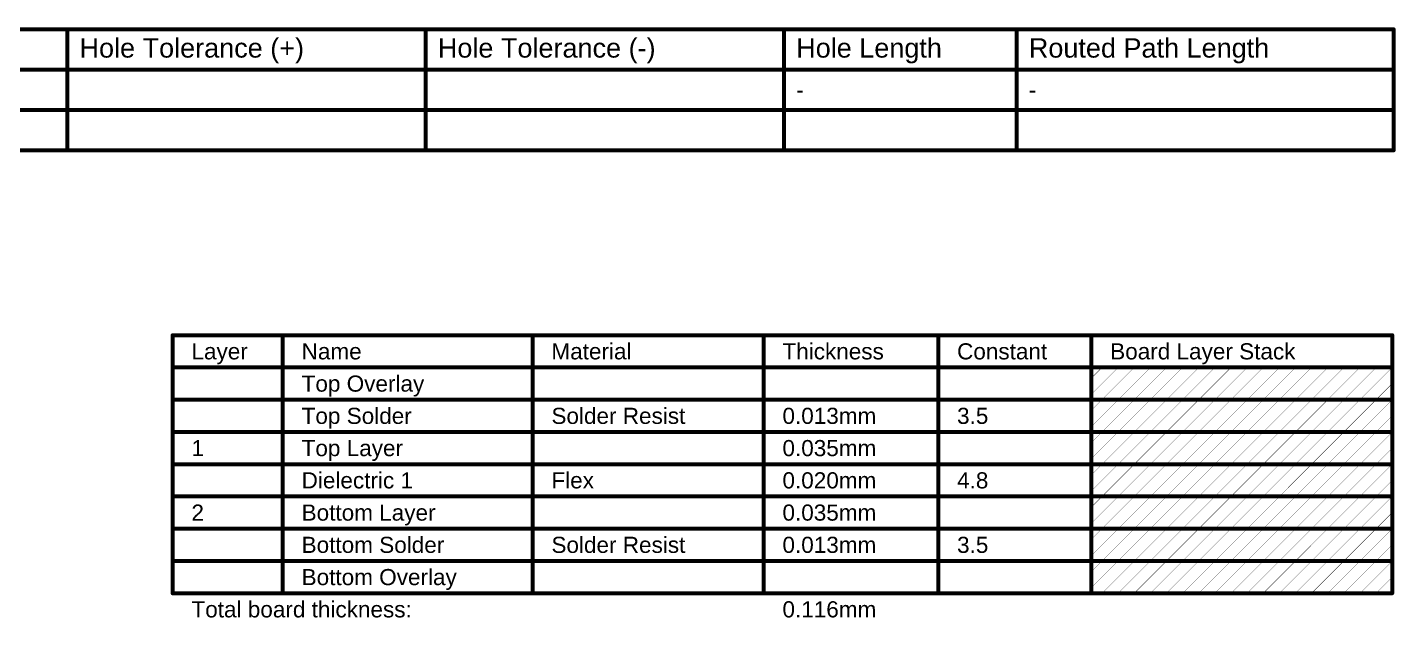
# Model space of a CAD drawing. Header units: millimetres. Extents: x 0 to 13.2, y -0.1 to 6.1.
# Drawn here: x 8.07 to 13.16, y 3.95 to 6.15 of the extents above; entities that cross this region are included whole.
import ezdxf

# ---------------------------------------------------------------- set-up
doc = ezdxf.new("R2010")
doc.units = ezdxf.units.MM
doc.header["$MEASUREMENT"] = 0
doc.layers.add('DrillDrawing', color=1, linetype='Continuous')
doc.layers.add('Mechanical3', color=76, linetype='Continuous')
doc.styles.add('Arial', font='', dxfattribs={"height": 0.2})
doc.styles.get('Arial').set_extended_font_data('Arial')

msp = doc.modelspace()

# ---------------------------------------------------------------- linework, layer by layer
at = {"layer": 'DrillDrawing', "const_width": 0.015}
for points in [[(0.5125, 6.141), (13.157, 6.141)], [(8.2214, 5.691), (8.2214, 6.141)], [(9.555, 5.691), (9.555, 6.141)], [(10.8886, 5.691), (10.8886, 6.141)], [(11.7544, 5.691), (11.7544, 6.141)], [(13.157, 5.691), (13.157, 6.141)], [(0.5125, 5.991), (13.157, 5.991)], [(0.5125, 5.841), (13.157, 5.841)], [(0.5125, 5.691), (13.157, 5.691)]]:
    msp.add_lwpolyline(points, dxfattribs=at)
at = {"layer": 'DrillDrawing', "const_width": 0.0075}
for points in [[(8.2177, 6.141, 1), (8.2252, 6.141, 1)], [(9.5513, 6.141, 1), (9.5588, 6.141, 1)], [(10.8849, 6.141, 1), (10.8924, 6.141, 1)], [(11.7506, 6.141, 1), (11.7581, 6.141, 1)], [(13.1532, 6.141, 1), (13.1608, 6.141, 1)], [(13.1532, 6.141, 1), (13.1608, 6.141, 1)], [(13.1532, 5.991, 1), (13.1608, 5.991, 1)], [(13.1532, 5.841, 1), (13.1608, 5.841, 1)], [(8.2177, 5.691, 1), (8.2252, 5.691, 1)], [(9.5513, 5.691, 1), (9.5588, 5.691, 1)], [(10.8849, 5.691, 1), (10.8924, 5.691, 1)], [(11.7506, 5.691, 1), (11.7581, 5.691, 1)], [(13.1532, 5.691, 1), (13.1608, 5.691, 1)], [(13.1532, 5.691, 1), (13.1608, 5.691, 1)]]:
    msp.add_lwpolyline(points, format="xyb", close=True, dxfattribs=at)
at = {"layer": 'Mechanical3'}
for points, const_width in [([(8.6131, 5.003), (13.1519, 5.003)], 0.015), ([(8.6131, 4.043), (8.6131, 5.003)], 0.015), ([(9.023, 4.043), (9.023, 5.003)], 0.015), ([(9.9527, 4.043), (9.9527, 5.003)], 0.015), ([(10.8125, 4.043), (10.8125, 5.003)], 0.015), ([(11.4623, 4.043), (11.4623, 5.003)], 0.015), ([(12.0322, 4.043), (12.0322, 5.003)], 0.015), ([(13.1519, 4.043), (13.1519, 5.003)], 0.015), ([(8.6131, 4.883), (13.1519, 4.883)], 0.015), ([(12.0322, 4.7833), (12.1319, 4.883)], 0.001), ([(12.0322, 4.8433), (12.0719, 4.883)], 0.001), ([(12.0719, 4.763), (12.1919, 4.883)], 0.001), ([(12.1319, 4.763), (12.2519, 4.883)], 0.001), ([(12.1919, 4.763), (12.3119, 4.883)], 0.001), ([(12.2519, 4.763), (12.3719, 4.883)], 0.001), ([(12.3119, 4.763), (12.4319, 4.883)], 0.001), ([(12.3719, 4.763), (12.4919, 4.883)], 0.001), ([(12.4319, 4.763), (12.5519, 4.883)], 0.001), ([(12.4919, 4.763), (12.6119, 4.883)], 0.001), ([(12.5519, 4.763), (12.6719, 4.883)], 0.001), ([(12.6119, 4.763), (12.7319, 4.883)], 0.001), ([(12.6719, 4.763), (12.7919, 4.883)], 0.001), ([(12.7319, 4.763), (12.8519, 4.883)], 0.001), ([(12.7919, 4.763), (12.9119, 4.883)], 0.001), ([(12.8519, 4.763), (12.9719, 4.883)], 0.001), ([(12.9119, 4.763), (13.0319, 4.883)], 0.001), ([(12.9719, 4.763), (13.0919, 4.883)], 0.001), ([(13.0319, 4.763), (13.1519, 4.883)], 0.001), ([(13.0919, 4.763), (13.1519, 4.823)], 0.001), ([(8.6131, 4.763), (9.023, 4.763)], 0.015), ([(9.023, 4.763), (9.9527, 4.763)], 0.015), ([(9.9527, 4.763), (10.8125, 4.763)], 0.015), ([(10.8125, 4.763), (11.4623, 4.763)], 0.015), ([(11.4623, 4.763), (12.0322, 4.763)], 0.015), ([(12.0322, 4.763), (13.1519, 4.763)], 0.015), ([(12.0322, 4.6633), (12.1319, 4.763)], 0.001), ([(12.0322, 4.7233), (12.0719, 4.763)], 0.001), ([(12.0719, 4.643), (12.1919, 4.763)], 0.001), ([(12.1319, 4.643), (12.2519, 4.763)], 0.001), ([(12.1919, 4.643), (12.3119, 4.763)], 0.001), ([(12.2519, 4.643), (12.3719, 4.763)], 0.001), ([(12.3119, 4.643), (12.4319, 4.763)], 0.001), ([(12.3719, 4.643), (12.4919, 4.763)], 0.001), ([(12.4319, 4.643), (12.5519, 4.763)], 0.001), ([(12.4919, 4.643), (12.6119, 4.763)], 0.001), ([(12.5519, 4.643), (12.6719, 4.763)], 0.001), ([(12.6119, 4.643), (12.7319, 4.763)], 0.001), ([(12.6719, 4.643), (12.7919, 4.763)], 0.001), ([(12.7319, 4.643), (12.8519, 4.763)], 0.001), ([(12.7919, 4.643), (12.9119, 4.763)], 0.001), ([(12.8519, 4.643), (12.9719, 4.763)], 0.001), ([(12.9119, 4.643), (13.0319, 4.763)], 0.001), ([(12.9719, 4.643), (13.0919, 4.763)], 0.001), ([(13.0319, 4.643), (13.1519, 4.763)], 0.001), ([(13.0919, 4.643), (13.1519, 4.703)], 0.001), ([(8.6131, 4.643), (9.023, 4.643)], 0.015), ([(9.023, 4.643), (9.9527, 4.643)], 0.015), ([(9.9527, 4.643), (10.8125, 4.643)], 0.015), ([(10.8125, 4.643), (11.4623, 4.643)], 0.015), ([(11.4623, 4.643), (12.0322, 4.643)], 0.015), ([(12.0322, 4.643), (13.1519, 4.643)], 0.015), ([(12.0322, 4.5433), (12.1319, 4.643)], 0.001), ([(12.0322, 4.6033), (12.0719, 4.643)], 0.001), ([(12.0719, 4.523), (12.1919, 4.643)], 0.001), ([(12.1319, 4.523), (12.2519, 4.643)], 0.001), ([(12.1919, 4.523), (12.3119, 4.643)], 0.001), ([(12.2519, 4.523), (12.3719, 4.643)], 0.001), ([(12.3119, 4.523), (12.4319, 4.643)], 0.001), ([(12.3719, 4.523), (12.4919, 4.643)], 0.001), ([(12.4319, 4.523), (12.5519, 4.643)], 0.001), ([(12.4919, 4.523), (12.6119, 4.643)], 0.001), ([(12.5519, 4.523), (12.6719, 4.643)], 0.001), ([(12.6119, 4.523), (12.7319, 4.643)], 0.001), ([(12.6719, 4.523), (12.7919, 4.643)], 0.001), ([(12.7319, 4.523), (12.8519, 4.643)], 0.001), ([(12.7919, 4.523), (12.9119, 4.643)], 0.001), ([(12.8519, 4.523), (12.9719, 4.643)], 0.001), ([(12.9119, 4.523), (13.0319, 4.643)], 0.001), ([(12.9719, 4.523), (13.0919, 4.643)], 0.001), ([(13.0319, 4.523), (13.1519, 4.643)], 0.001), ([(13.0919, 4.523), (13.1519, 4.583)], 0.001), ([(8.6131, 4.523), (9.023, 4.523)], 0.015), ([(9.023, 4.523), (9.9527, 4.523)], 0.015), ([(9.9527, 4.523), (10.8125, 4.523)], 0.015), ([(10.8125, 4.523), (11.4623, 4.523)], 0.015), ([(11.4623, 4.523), (12.0322, 4.523)], 0.015), ([(12.0322, 4.523), (13.1519, 4.523)], 0.015), ([(12.0322, 4.4233), (12.1319, 4.523)], 0.001), ([(12.0322, 4.4833), (12.0719, 4.523)], 0.001), ([(12.0719, 4.403), (12.1919, 4.523)], 0.001), ([(12.1319, 4.403), (12.2519, 4.523)], 0.001), ([(12.1919, 4.403), (12.3119, 4.523)], 0.001), ([(12.2519, 4.403), (12.3719, 4.523)], 0.001), ([(12.3119, 4.403), (12.4319, 4.523)], 0.001), ([(12.3719, 4.403), (12.4919, 4.523)], 0.001), ([(12.4319, 4.403), (12.5519, 4.523)], 0.001), ([(12.4919, 4.403), (12.6119, 4.523)], 0.001), ([(12.5519, 4.403), (12.6719, 4.523)], 0.001), ([(12.6119, 4.403), (12.7319, 4.523)], 0.001), ([(12.6719, 4.403), (12.7919, 4.523)], 0.001), ([(12.7319, 4.403), (12.8519, 4.523)], 0.001), ([(12.7919, 4.403), (12.9119, 4.523)], 0.001), ([(12.8519, 4.403), (12.9719, 4.523)], 0.001), ([(12.9119, 4.403), (13.0319, 4.523)], 0.001), ([(12.9719, 4.403), (13.0919, 4.523)], 0.001), ([(13.0319, 4.403), (13.1519, 4.523)], 0.001), ([(13.0919, 4.403), (13.1519, 4.463)], 0.001), ([(8.6131, 4.403), (9.023, 4.403)], 0.015), ([(9.023, 4.403), (9.9527, 4.403)], 0.015), ([(9.9527, 4.403), (10.8125, 4.403)], 0.015), ([(10.8125, 4.403), (11.4623, 4.403)], 0.015), ([(11.4623, 4.403), (12.0322, 4.403)], 0.015), ([(12.0322, 4.403), (13.1519, 4.403)], 0.015), ([(12.0322, 4.3033), (12.1319, 4.403)], 0.001), ([(12.0322, 4.3633), (12.0719, 4.403)], 0.001), ([(12.0719, 4.283), (12.1919, 4.403)], 0.001), ([(12.1319, 4.283), (12.2519, 4.403)], 0.001), ([(12.1919, 4.283), (12.3119, 4.403)], 0.001), ([(12.2519, 4.283), (12.3719, 4.403)], 0.001), ([(12.3119, 4.283), (12.4319, 4.403)], 0.001), ([(12.3719, 4.283), (12.4919, 4.403)], 0.001), ([(12.4319, 4.283), (12.5519, 4.403)], 0.001), ([(12.4919, 4.283), (12.6119, 4.403)], 0.001), ([(12.5519, 4.283), (12.6719, 4.403)], 0.001), ([(12.6119, 4.283), (12.7319, 4.403)], 0.001), ([(12.6719, 4.283), (12.7919, 4.403)], 0.001), ([(12.7319, 4.283), (12.8519, 4.403)], 0.001), ([(12.7919, 4.283), (12.9119, 4.403)], 0.001), ([(12.8519, 4.283), (12.9719, 4.403)], 0.001), ([(12.9119, 4.283), (13.0319, 4.403)], 0.001), ([(12.9719, 4.283), (13.0919, 4.403)], 0.001), ([(13.0319, 4.283), (13.1519, 4.403)], 0.001), ([(13.0919, 4.283), (13.1519, 4.343)], 0.001), ([(8.6131, 4.283), (9.023, 4.283)], 0.015), ([(9.023, 4.283), (9.9527, 4.283)], 0.015), ([(9.9527, 4.283), (10.8125, 4.283)], 0.015), ([(10.8125, 4.283), (11.4623, 4.283)], 0.015), ([(11.4623, 4.283), (12.0322, 4.283)], 0.015), ([(12.0322, 4.283), (13.1519, 4.283)], 0.015), ([(12.0322, 4.1833), (12.1319, 4.283)], 0.001), ([(12.0322, 4.2433), (12.0719, 4.283)], 0.001), ([(12.0719, 4.163), (12.1919, 4.283)], 0.001), ([(12.1319, 4.163), (12.2519, 4.283)], 0.001), ([(12.1919, 4.163), (12.3119, 4.283)], 0.001), ([(12.2519, 4.163), (12.3719, 4.283)], 0.001), ([(12.3119, 4.163), (12.4319, 4.283)], 0.001), ([(12.3719, 4.163), (12.4919, 4.283)], 0.001), ([(12.4319, 4.163), (12.5519, 4.283)], 0.001), ([(12.4919, 4.163), (12.6119, 4.283)], 0.001), ([(12.5519, 4.163), (12.6719, 4.283)], 0.001), ([(12.6119, 4.163), (12.7319, 4.283)], 0.001), ([(12.6719, 4.163), (12.7919, 4.283)], 0.001), ([(12.7319, 4.163), (12.8519, 4.283)], 0.001), ([(12.7919, 4.163), (12.9119, 4.283)], 0.001), ([(12.8519, 4.163), (12.9719, 4.283)], 0.001), ([(12.9119, 4.163), (13.0319, 4.283)], 0.001), ([(12.9719, 4.163), (13.0919, 4.283)], 0.001), ([(13.0319, 4.163), (13.1519, 4.283)], 0.001), ([(13.0919, 4.163), (13.1519, 4.223)], 0.001), ([(8.6131, 4.163), (9.023, 4.163)], 0.015), ([(9.023, 4.163), (9.9527, 4.163)], 0.015), ([(9.9527, 4.163), (10.8125, 4.163)], 0.015), ([(10.8125, 4.163), (11.4623, 4.163)], 0.015), ([(11.4623, 4.163), (12.0322, 4.163)], 0.015), ([(12.0322, 4.163), (13.1519, 4.163)], 0.015), ([(12.0322, 4.0633), (12.1319, 4.163)], 0.001), ([(12.0322, 4.1233), (12.0719, 4.163)], 0.001), ([(12.0719, 4.043), (12.1919, 4.163)], 0.001), ([(12.1319, 4.043), (12.2519, 4.163)], 0.001), ([(12.1919, 4.043), (12.3119, 4.163)], 0.001), ([(12.2519, 4.043), (12.3719, 4.163)], 0.001), ([(12.3119, 4.043), (12.4319, 4.163)], 0.001), ([(12.3719, 4.043), (12.4919, 4.163)], 0.001), ([(12.4319, 4.043), (12.5519, 4.163)], 0.001), ([(12.4919, 4.043), (12.6119, 4.163)], 0.001), ([(12.5519, 4.043), (12.6719, 4.163)], 0.001), ([(12.6119, 4.043), (12.7319, 4.163)], 0.001), ([(12.6719, 4.043), (12.7919, 4.163)], 0.001), ([(12.7319, 4.043), (12.8519, 4.163)], 0.001), ([(12.7919, 4.043), (12.9119, 4.163)], 0.001), ([(12.8519, 4.043), (12.9719, 4.163)], 0.001), ([(12.9119, 4.043), (13.0319, 4.163)], 0.001), ([(12.9719, 4.043), (13.0919, 4.163)], 0.001), ([(13.0319, 4.043), (13.1519, 4.163)], 0.001), ([(13.0919, 4.043), (13.1519, 4.103)], 0.001), ([(8.6131, 4.043), (9.023, 4.043)], 0.015), ([(9.023, 4.043), (9.9527, 4.043)], 0.015), ([(9.9527, 4.043), (10.8125, 4.043)], 0.015), ([(10.8125, 4.043), (11.4623, 4.043)], 0.015), ([(11.4623, 4.043), (12.0322, 4.043)], 0.015), ([(12.0322, 4.043), (13.1519, 4.043)], 0.015)]:
    msp.add_lwpolyline(points, dxfattribs=dict(at, const_width=const_width))
for points, const_width in [([(8.6093, 5.003, 1), (8.6168, 5.003, 1)], 0.0075), ([(8.6093, 5.003, 1), (8.6168, 5.003, 1)], 0.0075), ([(9.0192, 5.003, 1), (9.0267, 5.003, 1)], 0.0075), ([(9.949, 5.003, 1), (9.9565, 5.003, 1)], 0.0075), ([(10.8088, 5.003, 1), (10.8163, 5.003, 1)], 0.0075), ([(11.4586, 5.003, 1), (11.4661, 5.003, 1)], 0.0075), ([(12.0285, 5.003, 1), (12.036, 5.003, 1)], 0.0075), ([(13.1481, 5.003, 1), (13.1556, 5.003, 1)], 0.0075), ([(13.1481, 5.003, 1), (13.1556, 5.003, 1)], 0.0075), ([(8.6093, 4.883, 1), (8.6168, 4.883, 1)], 0.0075), ([(13.1481, 4.883, 1), (13.1556, 4.883, 1)], 0.0075), ([(12.032, 4.8433, 1), (12.0325, 4.8433, 1)], 0.0005), ([(12.0716, 4.883, 1), (12.0721, 4.883, 1)], 0.0005), ([(12.1316, 4.883, 1), (12.1321, 4.883, 1)], 0.0005), ([(12.1916, 4.883, 1), (12.1921, 4.883, 1)], 0.0005), ([(12.2516, 4.883, 1), (12.2521, 4.883, 1)], 0.0005), ([(12.3116, 4.883, 1), (12.3121, 4.883, 1)], 0.0005), ([(12.3716, 4.883, 1), (12.3721, 4.883, 1)], 0.0005), ([(12.4316, 4.883, 1), (12.4321, 4.883, 1)], 0.0005), ([(12.4916, 4.883, 1), (12.4921, 4.883, 1)], 0.0005), ([(12.5516, 4.883, 1), (12.5521, 4.883, 1)], 0.0005), ([(12.6116, 4.883, 1), (12.6121, 4.883, 1)], 0.0005), ([(12.6716, 4.883, 1), (12.6721, 4.883, 1)], 0.0005), ([(12.7316, 4.883, 1), (12.7321, 4.883, 1)], 0.0005), ([(12.7916, 4.883, 1), (12.7921, 4.883, 1)], 0.0005), ([(12.8516, 4.883, 1), (12.8521, 4.883, 1)], 0.0005), ([(12.9116, 4.883, 1), (12.9121, 4.883, 1)], 0.0005), ([(12.9716, 4.883, 1), (12.9721, 4.883, 1)], 0.0005), ([(13.0316, 4.883, 1), (13.0321, 4.883, 1)], 0.0005), ([(13.0916, 4.883, 1), (13.0921, 4.883, 1)], 0.0005), ([(13.1516, 4.883, 1), (13.1521, 4.883, 1)], 0.0005), ([(13.1516, 4.823, 1), (13.1521, 4.823, 1)], 0.0005), ([(8.6093, 4.763, 1), (8.6168, 4.763, 1)], 0.0075), ([(9.0192, 4.763, 1), (9.0267, 4.763, 1)], 0.0075), ([(9.0192, 4.763, 1), (9.0267, 4.763, 1)], 0.0075), ([(9.949, 4.763, 1), (9.9565, 4.763, 1)], 0.0075), ([(9.949, 4.763, 1), (9.9565, 4.763, 1)], 0.0075), ([(10.8088, 4.763, 1), (10.8163, 4.763, 1)], 0.0075), ([(10.8088, 4.763, 1), (10.8163, 4.763, 1)], 0.0075), ([(11.4586, 4.763, 1), (11.4661, 4.763, 1)], 0.0075), ([(11.4586, 4.763, 1), (11.4661, 4.763, 1)], 0.0075), ([(12.0285, 4.763, 1), (12.036, 4.763, 1)], 0.0075), ([(12.0285, 4.763, 1), (12.036, 4.763, 1)], 0.0075), ([(12.032, 4.7833, 1), (12.0325, 4.7833, 1)], 0.0005), ([(12.0716, 4.763, 1), (12.0721, 4.763, 1)], 0.0005), ([(12.0716, 4.763, 1), (12.0721, 4.763, 1)], 0.0005), ([(12.1316, 4.763, 1), (12.1321, 4.763, 1)], 0.0005), ([(12.1316, 4.763, 1), (12.1321, 4.763, 1)], 0.0005), ([(12.1916, 4.763, 1), (12.1921, 4.763, 1)], 0.0005), ([(12.1916, 4.763, 1), (12.1921, 4.763, 1)], 0.0005), ([(12.2516, 4.763, 1), (12.2521, 4.763, 1)], 0.0005), ([(12.2516, 4.763, 1), (12.2521, 4.763, 1)], 0.0005), ([(12.3116, 4.763, 1), (12.3121, 4.763, 1)], 0.0005), ([(12.3116, 4.763, 1), (12.3121, 4.763, 1)], 0.0005), ([(12.3716, 4.763, 1), (12.3721, 4.763, 1)], 0.0005), ([(12.3716, 4.763, 1), (12.3721, 4.763, 1)], 0.0005), ([(12.4316, 4.763, 1), (12.4321, 4.763, 1)], 0.0005), ([(12.4316, 4.763, 1), (12.4321, 4.763, 1)], 0.0005), ([(12.4916, 4.763, 1), (12.4921, 4.763, 1)], 0.0005), ([(12.4916, 4.763, 1), (12.4921, 4.763, 1)], 0.0005), ([(12.5516, 4.763, 1), (12.5521, 4.763, 1)], 0.0005), ([(12.5516, 4.763, 1), (12.5521, 4.763, 1)], 0.0005), ([(12.6116, 4.763, 1), (12.6121, 4.763, 1)], 0.0005), ([(12.6116, 4.763, 1), (12.6121, 4.763, 1)], 0.0005), ([(12.6716, 4.763, 1), (12.6721, 4.763, 1)], 0.0005), ([(12.6716, 4.763, 1), (12.6721, 4.763, 1)], 0.0005), ([(12.7316, 4.763, 1), (12.7321, 4.763, 1)], 0.0005), ([(12.7316, 4.763, 1), (12.7321, 4.763, 1)], 0.0005), ([(12.7916, 4.763, 1), (12.7921, 4.763, 1)], 0.0005), ([(12.7916, 4.763, 1), (12.7921, 4.763, 1)], 0.0005), ([(12.8516, 4.763, 1), (12.8521, 4.763, 1)], 0.0005), ([(12.8516, 4.763, 1), (12.8521, 4.763, 1)], 0.0005), ([(12.9116, 4.763, 1), (12.9121, 4.763, 1)], 0.0005), ([(12.9116, 4.763, 1), (12.9121, 4.763, 1)], 0.0005), ([(12.9716, 4.763, 1), (12.9721, 4.763, 1)], 0.0005), ([(12.9716, 4.763, 1), (12.9721, 4.763, 1)], 0.0005), ([(13.0316, 4.763, 1), (13.0321, 4.763, 1)], 0.0005), ([(13.0316, 4.763, 1), (13.0321, 4.763, 1)], 0.0005), ([(13.0916, 4.763, 1), (13.0921, 4.763, 1)], 0.0005), ([(13.0916, 4.763, 1), (13.0921, 4.763, 1)], 0.0005), ([(13.1481, 4.763, 1), (13.1556, 4.763, 1)], 0.0075), ([(13.1516, 4.763, 1), (13.1521, 4.763, 1)], 0.0005), ([(12.032, 4.7233, 1), (12.0325, 4.7233, 1)], 0.0005), ([(13.1516, 4.703, 1), (13.1521, 4.703, 1)], 0.0005), ([(8.6093, 4.643, 1), (8.6168, 4.643, 1)], 0.0075), ([(9.0192, 4.643, 1), (9.0267, 4.643, 1)], 0.0075), ([(9.0192, 4.643, 1), (9.0267, 4.643, 1)], 0.0075), ([(9.949, 4.643, 1), (9.9565, 4.643, 1)], 0.0075), ([(9.949, 4.643, 1), (9.9565, 4.643, 1)], 0.0075), ([(10.8088, 4.643, 1), (10.8163, 4.643, 1)], 0.0075), ([(10.8088, 4.643, 1), (10.8163, 4.643, 1)], 0.0075), ([(11.4586, 4.643, 1), (11.4661, 4.643, 1)], 0.0075), ([(11.4586, 4.643, 1), (11.4661, 4.643, 1)], 0.0075), ([(12.0285, 4.643, 1), (12.036, 4.643, 1)], 0.0075), ([(12.0285, 4.643, 1), (12.036, 4.643, 1)], 0.0075), ([(12.032, 4.6633, 1), (12.0325, 4.6633, 1)], 0.0005), ([(12.0716, 4.643, 1), (12.0721, 4.643, 1)], 0.0005), ([(12.0716, 4.643, 1), (12.0721, 4.643, 1)], 0.0005), ([(12.1316, 4.643, 1), (12.1321, 4.643, 1)], 0.0005), ([(12.1316, 4.643, 1), (12.1321, 4.643, 1)], 0.0005), ([(12.1916, 4.643, 1), (12.1921, 4.643, 1)], 0.0005), ([(12.1916, 4.643, 1), (12.1921, 4.643, 1)], 0.0005), ([(12.2516, 4.643, 1), (12.2521, 4.643, 1)], 0.0005), ([(12.2516, 4.643, 1), (12.2521, 4.643, 1)], 0.0005), ([(12.3116, 4.643, 1), (12.3121, 4.643, 1)], 0.0005), ([(12.3116, 4.643, 1), (12.3121, 4.643, 1)], 0.0005), ([(12.3716, 4.643, 1), (12.3721, 4.643, 1)], 0.0005), ([(12.3716, 4.643, 1), (12.3721, 4.643, 1)], 0.0005), ([(12.4316, 4.643, 1), (12.4321, 4.643, 1)], 0.0005), ([(12.4316, 4.643, 1), (12.4321, 4.643, 1)], 0.0005), ([(12.4916, 4.643, 1), (12.4921, 4.643, 1)], 0.0005), ([(12.4916, 4.643, 1), (12.4921, 4.643, 1)], 0.0005), ([(12.5516, 4.643, 1), (12.5521, 4.643, 1)], 0.0005), ([(12.5516, 4.643, 1), (12.5521, 4.643, 1)], 0.0005), ([(12.6116, 4.643, 1), (12.6121, 4.643, 1)], 0.0005), ([(12.6116, 4.643, 1), (12.6121, 4.643, 1)], 0.0005), ([(12.6716, 4.643, 1), (12.6721, 4.643, 1)], 0.0005), ([(12.6716, 4.643, 1), (12.6721, 4.643, 1)], 0.0005), ([(12.7316, 4.643, 1), (12.7321, 4.643, 1)], 0.0005), ([(12.7316, 4.643, 1), (12.7321, 4.643, 1)], 0.0005), ([(12.7916, 4.643, 1), (12.7921, 4.643, 1)], 0.0005), ([(12.7916, 4.643, 1), (12.7921, 4.643, 1)], 0.0005), ([(12.8516, 4.643, 1), (12.8521, 4.643, 1)], 0.0005), ([(12.8516, 4.643, 1), (12.8521, 4.643, 1)], 0.0005), ([(12.9116, 4.643, 1), (12.9121, 4.643, 1)], 0.0005), ([(12.9116, 4.643, 1), (12.9121, 4.643, 1)], 0.0005), ([(12.9716, 4.643, 1), (12.9721, 4.643, 1)], 0.0005), ([(12.9716, 4.643, 1), (12.9721, 4.643, 1)], 0.0005), ([(13.0316, 4.643, 1), (13.0321, 4.643, 1)], 0.0005), ([(13.0316, 4.643, 1), (13.0321, 4.643, 1)], 0.0005), ([(13.0916, 4.643, 1), (13.0921, 4.643, 1)], 0.0005), ([(13.0916, 4.643, 1), (13.0921, 4.643, 1)], 0.0005), ([(13.1481, 4.643, 1), (13.1556, 4.643, 1)], 0.0075), ([(13.1516, 4.643, 1), (13.1521, 4.643, 1)], 0.0005), ([(12.032, 4.6033, 1), (12.0325, 4.6033, 1)], 0.0005), ([(13.1516, 4.583, 1), (13.1521, 4.583, 1)], 0.0005), ([(12.032, 4.5433, 1), (12.0325, 4.5433, 1)], 0.0005), ([(8.6093, 4.523, 1), (8.6168, 4.523, 1)], 0.0075), ([(9.0192, 4.523, 1), (9.0267, 4.523, 1)], 0.0075), ([(9.0192, 4.523, 1), (9.0267, 4.523, 1)], 0.0075), ([(9.949, 4.523, 1), (9.9565, 4.523, 1)], 0.0075), ([(9.949, 4.523, 1), (9.9565, 4.523, 1)], 0.0075), ([(10.8088, 4.523, 1), (10.8163, 4.523, 1)], 0.0075), ([(10.8088, 4.523, 1), (10.8163, 4.523, 1)], 0.0075), ([(11.4586, 4.523, 1), (11.4661, 4.523, 1)], 0.0075), ([(11.4586, 4.523, 1), (11.4661, 4.523, 1)], 0.0075), ([(12.0285, 4.523, 1), (12.036, 4.523, 1)], 0.0075), ([(12.0285, 4.523, 1), (12.036, 4.523, 1)], 0.0075), ([(12.032, 4.4833, 1), (12.0325, 4.4833, 1)], 0.0005), ([(12.0716, 4.523, 1), (12.0721, 4.523, 1)], 0.0005), ([(12.0716, 4.523, 1), (12.0721, 4.523, 1)], 0.0005), ([(12.1316, 4.523, 1), (12.1321, 4.523, 1)], 0.0005), ([(12.1316, 4.523, 1), (12.1321, 4.523, 1)], 0.0005), ([(12.1916, 4.523, 1), (12.1921, 4.523, 1)], 0.0005), ([(12.1916, 4.523, 1), (12.1921, 4.523, 1)], 0.0005), ([(12.2516, 4.523, 1), (12.2521, 4.523, 1)], 0.0005), ([(12.2516, 4.523, 1), (12.2521, 4.523, 1)], 0.0005), ([(12.3116, 4.523, 1), (12.3121, 4.523, 1)], 0.0005), ([(12.3116, 4.523, 1), (12.3121, 4.523, 1)], 0.0005), ([(12.3716, 4.523, 1), (12.3721, 4.523, 1)], 0.0005), ([(12.3716, 4.523, 1), (12.3721, 4.523, 1)], 0.0005), ([(12.4316, 4.523, 1), (12.4321, 4.523, 1)], 0.0005), ([(12.4316, 4.523, 1), (12.4321, 4.523, 1)], 0.0005), ([(12.4916, 4.523, 1), (12.4921, 4.523, 1)], 0.0005), ([(12.4916, 4.523, 1), (12.4921, 4.523, 1)], 0.0005), ([(12.5516, 4.523, 1), (12.5521, 4.523, 1)], 0.0005), ([(12.5516, 4.523, 1), (12.5521, 4.523, 1)], 0.0005), ([(12.6116, 4.523, 1), (12.6121, 4.523, 1)], 0.0005), ([(12.6116, 4.523, 1), (12.6121, 4.523, 1)], 0.0005), ([(12.6716, 4.523, 1), (12.6721, 4.523, 1)], 0.0005), ([(12.6716, 4.523, 1), (12.6721, 4.523, 1)], 0.0005), ([(12.7316, 4.523, 1), (12.7321, 4.523, 1)], 0.0005), ([(12.7316, 4.523, 1), (12.7321, 4.523, 1)], 0.0005), ([(12.7916, 4.523, 1), (12.7921, 4.523, 1)], 0.0005), ([(12.7916, 4.523, 1), (12.7921, 4.523, 1)], 0.0005), ([(12.8516, 4.523, 1), (12.8521, 4.523, 1)], 0.0005), ([(12.8516, 4.523, 1), (12.8521, 4.523, 1)], 0.0005), ([(12.9116, 4.523, 1), (12.9121, 4.523, 1)], 0.0005), ([(12.9116, 4.523, 1), (12.9121, 4.523, 1)], 0.0005), ([(12.9716, 4.523, 1), (12.9721, 4.523, 1)], 0.0005), ([(12.9716, 4.523, 1), (12.9721, 4.523, 1)], 0.0005), ([(13.0316, 4.523, 1), (13.0321, 4.523, 1)], 0.0005), ([(13.0316, 4.523, 1), (13.0321, 4.523, 1)], 0.0005), ([(13.0916, 4.523, 1), (13.0921, 4.523, 1)], 0.0005), ([(13.0916, 4.523, 1), (13.0921, 4.523, 1)], 0.0005), ([(13.1481, 4.523, 1), (13.1556, 4.523, 1)], 0.0075), ([(13.1516, 4.523, 1), (13.1521, 4.523, 1)], 0.0005), ([(13.1516, 4.463, 1), (13.1521, 4.463, 1)], 0.0005), ([(8.6093, 4.403, 1), (8.6168, 4.403, 1)], 0.0075), ([(9.0192, 4.403, 1), (9.0267, 4.403, 1)], 0.0075), ([(9.0192, 4.403, 1), (9.0267, 4.403, 1)], 0.0075), ([(9.949, 4.403, 1), (9.9565, 4.403, 1)], 0.0075), ([(9.949, 4.403, 1), (9.9565, 4.403, 1)], 0.0075), ([(10.8088, 4.403, 1), (10.8163, 4.403, 1)], 0.0075), ([(10.8088, 4.403, 1), (10.8163, 4.403, 1)], 0.0075), ([(11.4586, 4.403, 1), (11.4661, 4.403, 1)], 0.0075), ([(11.4586, 4.403, 1), (11.4661, 4.403, 1)], 0.0075), ([(12.0285, 4.403, 1), (12.036, 4.403, 1)], 0.0075), ([(12.0285, 4.403, 1), (12.036, 4.403, 1)], 0.0075), ([(12.032, 4.4233, 1), (12.0325, 4.4233, 1)], 0.0005), ([(12.0716, 4.403, 1), (12.0721, 4.403, 1)], 0.0005), ([(12.0716, 4.403, 1), (12.0721, 4.403, 1)], 0.0005), ([(12.1316, 4.403, 1), (12.1321, 4.403, 1)], 0.0005), ([(12.1316, 4.403, 1), (12.1321, 4.403, 1)], 0.0005), ([(12.1916, 4.403, 1), (12.1921, 4.403, 1)], 0.0005), ([(12.1916, 4.403, 1), (12.1921, 4.403, 1)], 0.0005), ([(12.2516, 4.403, 1), (12.2521, 4.403, 1)], 0.0005), ([(12.2516, 4.403, 1), (12.2521, 4.403, 1)], 0.0005), ([(12.3116, 4.403, 1), (12.3121, 4.403, 1)], 0.0005), ([(12.3116, 4.403, 1), (12.3121, 4.403, 1)], 0.0005), ([(12.3716, 4.403, 1), (12.3721, 4.403, 1)], 0.0005), ([(12.3716, 4.403, 1), (12.3721, 4.403, 1)], 0.0005), ([(12.4316, 4.403, 1), (12.4321, 4.403, 1)], 0.0005), ([(12.4316, 4.403, 1), (12.4321, 4.403, 1)], 0.0005), ([(12.4916, 4.403, 1), (12.4921, 4.403, 1)], 0.0005), ([(12.4916, 4.403, 1), (12.4921, 4.403, 1)], 0.0005), ([(12.5516, 4.403, 1), (12.5521, 4.403, 1)], 0.0005), ([(12.5516, 4.403, 1), (12.5521, 4.403, 1)], 0.0005), ([(12.6116, 4.403, 1), (12.6121, 4.403, 1)], 0.0005), ([(12.6116, 4.403, 1), (12.6121, 4.403, 1)], 0.0005), ([(12.6716, 4.403, 1), (12.6721, 4.403, 1)], 0.0005), ([(12.6716, 4.403, 1), (12.6721, 4.403, 1)], 0.0005), ([(12.7316, 4.403, 1), (12.7321, 4.403, 1)], 0.0005), ([(12.7316, 4.403, 1), (12.7321, 4.403, 1)], 0.0005), ([(12.7916, 4.403, 1), (12.7921, 4.403, 1)], 0.0005), ([(12.7916, 4.403, 1), (12.7921, 4.403, 1)], 0.0005), ([(12.8516, 4.403, 1), (12.8521, 4.403, 1)], 0.0005), ([(12.8516, 4.403, 1), (12.8521, 4.403, 1)], 0.0005), ([(12.9116, 4.403, 1), (12.9121, 4.403, 1)], 0.0005), ([(12.9116, 4.403, 1), (12.9121, 4.403, 1)], 0.0005), ([(12.9716, 4.403, 1), (12.9721, 4.403, 1)], 0.0005), ([(12.9716, 4.403, 1), (12.9721, 4.403, 1)], 0.0005), ([(13.0316, 4.403, 1), (13.0321, 4.403, 1)], 0.0005), ([(13.0316, 4.403, 1), (13.0321, 4.403, 1)], 0.0005), ([(13.0916, 4.403, 1), (13.0921, 4.403, 1)], 0.0005), ([(13.0916, 4.403, 1), (13.0921, 4.403, 1)], 0.0005), ([(13.1481, 4.403, 1), (13.1556, 4.403, 1)], 0.0075), ([(13.1516, 4.403, 1), (13.1521, 4.403, 1)], 0.0005), ([(12.032, 4.3633, 1), (12.0325, 4.3633, 1)], 0.0005), ([(13.1516, 4.343, 1), (13.1521, 4.343, 1)], 0.0005), ([(8.6093, 4.283, 1), (8.6168, 4.283, 1)], 0.0075), ([(9.0192, 4.283, 1), (9.0267, 4.283, 1)], 0.0075), ([(9.0192, 4.283, 1), (9.0267, 4.283, 1)], 0.0075), ([(9.949, 4.283, 1), (9.9565, 4.283, 1)], 0.0075), ([(9.949, 4.283, 1), (9.9565, 4.283, 1)], 0.0075), ([(10.8088, 4.283, 1), (10.8163, 4.283, 1)], 0.0075), ([(10.8088, 4.283, 1), (10.8163, 4.283, 1)], 0.0075), ([(11.4586, 4.283, 1), (11.4661, 4.283, 1)], 0.0075), ([(11.4586, 4.283, 1), (11.4661, 4.283, 1)], 0.0075), ([(12.0285, 4.283, 1), (12.036, 4.283, 1)], 0.0075), ([(12.0285, 4.283, 1), (12.036, 4.283, 1)], 0.0075), ([(12.032, 4.3033, 1), (12.0325, 4.3033, 1)], 0.0005), ([(12.0716, 4.283, 1), (12.0721, 4.283, 1)], 0.0005), ([(12.0716, 4.283, 1), (12.0721, 4.283, 1)], 0.0005), ([(12.1316, 4.283, 1), (12.1321, 4.283, 1)], 0.0005), ([(12.1316, 4.283, 1), (12.1321, 4.283, 1)], 0.0005), ([(12.1916, 4.283, 1), (12.1921, 4.283, 1)], 0.0005), ([(12.1916, 4.283, 1), (12.1921, 4.283, 1)], 0.0005), ([(12.2516, 4.283, 1), (12.2521, 4.283, 1)], 0.0005), ([(12.2516, 4.283, 1), (12.2521, 4.283, 1)], 0.0005), ([(12.3116, 4.283, 1), (12.3121, 4.283, 1)], 0.0005), ([(12.3116, 4.283, 1), (12.3121, 4.283, 1)], 0.0005), ([(12.3716, 4.283, 1), (12.3721, 4.283, 1)], 0.0005), ([(12.3716, 4.283, 1), (12.3721, 4.283, 1)], 0.0005), ([(12.4316, 4.283, 1), (12.4321, 4.283, 1)], 0.0005), ([(12.4316, 4.283, 1), (12.4321, 4.283, 1)], 0.0005), ([(12.4916, 4.283, 1), (12.4921, 4.283, 1)], 0.0005), ([(12.4916, 4.283, 1), (12.4921, 4.283, 1)], 0.0005), ([(12.5516, 4.283, 1), (12.5521, 4.283, 1)], 0.0005), ([(12.5516, 4.283, 1), (12.5521, 4.283, 1)], 0.0005), ([(12.6116, 4.283, 1), (12.6121, 4.283, 1)], 0.0005), ([(12.6116, 4.283, 1), (12.6121, 4.283, 1)], 0.0005), ([(12.6716, 4.283, 1), (12.6721, 4.283, 1)], 0.0005), ([(12.6716, 4.283, 1), (12.6721, 4.283, 1)], 0.0005), ([(12.7316, 4.283, 1), (12.7321, 4.283, 1)], 0.0005), ([(12.7316, 4.283, 1), (12.7321, 4.283, 1)], 0.0005), ([(12.7916, 4.283, 1), (12.7921, 4.283, 1)], 0.0005), ([(12.7916, 4.283, 1), (12.7921, 4.283, 1)], 0.0005), ([(12.8516, 4.283, 1), (12.8521, 4.283, 1)], 0.0005), ([(12.8516, 4.283, 1), (12.8521, 4.283, 1)], 0.0005), ([(12.9116, 4.283, 1), (12.9121, 4.283, 1)], 0.0005), ([(12.9116, 4.283, 1), (12.9121, 4.283, 1)], 0.0005), ([(12.9716, 4.283, 1), (12.9721, 4.283, 1)], 0.0005), ([(12.9716, 4.283, 1), (12.9721, 4.283, 1)], 0.0005), ([(13.0316, 4.283, 1), (13.0321, 4.283, 1)], 0.0005), ([(13.0316, 4.283, 1), (13.0321, 4.283, 1)], 0.0005), ([(13.0916, 4.283, 1), (13.0921, 4.283, 1)], 0.0005), ([(13.0916, 4.283, 1), (13.0921, 4.283, 1)], 0.0005), ([(13.1481, 4.283, 1), (13.1556, 4.283, 1)], 0.0075), ([(13.1516, 4.283, 1), (13.1521, 4.283, 1)], 0.0005), ([(12.032, 4.2433, 1), (12.0325, 4.2433, 1)], 0.0005), ([(12.032, 4.1833, 1), (12.0325, 4.1833, 1)], 0.0005), ([(13.1516, 4.223, 1), (13.1521, 4.223, 1)], 0.0005), ([(8.6093, 4.163, 1), (8.6168, 4.163, 1)], 0.0075), ([(9.0192, 4.163, 1), (9.0267, 4.163, 1)], 0.0075), ([(9.0192, 4.163, 1), (9.0267, 4.163, 1)], 0.0075), ([(9.949, 4.163, 1), (9.9565, 4.163, 1)], 0.0075), ([(9.949, 4.163, 1), (9.9565, 4.163, 1)], 0.0075), ([(10.8088, 4.163, 1), (10.8163, 4.163, 1)], 0.0075), ([(10.8088, 4.163, 1), (10.8163, 4.163, 1)], 0.0075), ([(11.4586, 4.163, 1), (11.4661, 4.163, 1)], 0.0075), ([(11.4586, 4.163, 1), (11.4661, 4.163, 1)], 0.0075), ([(12.0285, 4.163, 1), (12.036, 4.163, 1)], 0.0075), ([(12.0285, 4.163, 1), (12.036, 4.163, 1)], 0.0075), ([(12.0716, 4.163, 1), (12.0721, 4.163, 1)], 0.0005), ([(12.0716, 4.163, 1), (12.0721, 4.163, 1)], 0.0005), ([(12.1316, 4.163, 1), (12.1321, 4.163, 1)], 0.0005), ([(12.1316, 4.163, 1), (12.1321, 4.163, 1)], 0.0005), ([(12.1916, 4.163, 1), (12.1921, 4.163, 1)], 0.0005), ([(12.1916, 4.163, 1), (12.1921, 4.163, 1)], 0.0005), ([(12.2516, 4.163, 1), (12.2521, 4.163, 1)], 0.0005), ([(12.2516, 4.163, 1), (12.2521, 4.163, 1)], 0.0005), ([(12.3116, 4.163, 1), (12.3121, 4.163, 1)], 0.0005), ([(12.3116, 4.163, 1), (12.3121, 4.163, 1)], 0.0005), ([(12.3716, 4.163, 1), (12.3721, 4.163, 1)], 0.0005), ([(12.3716, 4.163, 1), (12.3721, 4.163, 1)], 0.0005), ([(12.4316, 4.163, 1), (12.4321, 4.163, 1)], 0.0005), ([(12.4316, 4.163, 1), (12.4321, 4.163, 1)], 0.0005), ([(12.4916, 4.163, 1), (12.4921, 4.163, 1)], 0.0005), ([(12.4916, 4.163, 1), (12.4921, 4.163, 1)], 0.0005), ([(12.5516, 4.163, 1), (12.5521, 4.163, 1)], 0.0005), ([(12.5516, 4.163, 1), (12.5521, 4.163, 1)], 0.0005), ([(12.6116, 4.163, 1), (12.6121, 4.163, 1)], 0.0005), ([(12.6116, 4.163, 1), (12.6121, 4.163, 1)], 0.0005), ([(12.6716, 4.163, 1), (12.6721, 4.163, 1)], 0.0005), ([(12.6716, 4.163, 1), (12.6721, 4.163, 1)], 0.0005), ([(12.7316, 4.163, 1), (12.7321, 4.163, 1)], 0.0005), ([(12.7316, 4.163, 1), (12.7321, 4.163, 1)], 0.0005), ([(12.7916, 4.163, 1), (12.7921, 4.163, 1)], 0.0005), ([(12.7916, 4.163, 1), (12.7921, 4.163, 1)], 0.0005), ([(12.8516, 4.163, 1), (12.8521, 4.163, 1)], 0.0005), ([(12.8516, 4.163, 1), (12.8521, 4.163, 1)], 0.0005), ([(12.9116, 4.163, 1), (12.9121, 4.163, 1)], 0.0005), ([(12.9116, 4.163, 1), (12.9121, 4.163, 1)], 0.0005), ([(12.9716, 4.163, 1), (12.9721, 4.163, 1)], 0.0005), ([(12.9716, 4.163, 1), (12.9721, 4.163, 1)], 0.0005), ([(13.0316, 4.163, 1), (13.0321, 4.163, 1)], 0.0005), ([(13.0316, 4.163, 1), (13.0321, 4.163, 1)], 0.0005), ([(13.0916, 4.163, 1), (13.0921, 4.163, 1)], 0.0005), ([(13.0916, 4.163, 1), (13.0921, 4.163, 1)], 0.0005), ([(13.1481, 4.163, 1), (13.1556, 4.163, 1)], 0.0075), ([(13.1516, 4.163, 1), (13.1521, 4.163, 1)], 0.0005), ([(12.032, 4.1233, 1), (12.0325, 4.1233, 1)], 0.0005), ([(13.1516, 4.103, 1), (13.1521, 4.103, 1)], 0.0005), ([(8.6093, 4.043, 1), (8.6168, 4.043, 1)], 0.0075), ([(8.6093, 4.043, 1), (8.6168, 4.043, 1)], 0.0075), ([(9.0192, 4.043, 1), (9.0267, 4.043, 1)], 0.0075), ([(9.0192, 4.043, 1), (9.0267, 4.043, 1)], 0.0075), ([(9.0192, 4.043, 1), (9.0267, 4.043, 1)], 0.0075), ([(9.949, 4.043, 1), (9.9565, 4.043, 1)], 0.0075), ([(9.949, 4.043, 1), (9.9565, 4.043, 1)], 0.0075), ([(9.949, 4.043, 1), (9.9565, 4.043, 1)], 0.0075), ([(10.8088, 4.043, 1), (10.8163, 4.043, 1)], 0.0075), ([(10.8088, 4.043, 1), (10.8163, 4.043, 1)], 0.0075), ([(10.8088, 4.043, 1), (10.8163, 4.043, 1)], 0.0075), ([(11.4586, 4.043, 1), (11.4661, 4.043, 1)], 0.0075), ([(11.4586, 4.043, 1), (11.4661, 4.043, 1)], 0.0075), ([(11.4586, 4.043, 1), (11.4661, 4.043, 1)], 0.0075), ([(12.0285, 4.043, 1), (12.036, 4.043, 1)], 0.0075), ([(12.0285, 4.043, 1), (12.036, 4.043, 1)], 0.0075), ([(12.0285, 4.043, 1), (12.036, 4.043, 1)], 0.0075), ([(12.032, 4.0633, 1), (12.0325, 4.0633, 1)], 0.0005), ([(12.0716, 4.043, 1), (12.0721, 4.043, 1)], 0.0005), ([(12.1316, 4.043, 1), (12.1321, 4.043, 1)], 0.0005), ([(12.1916, 4.043, 1), (12.1921, 4.043, 1)], 0.0005), ([(12.2516, 4.043, 1), (12.2521, 4.043, 1)], 0.0005), ([(12.3116, 4.043, 1), (12.3121, 4.043, 1)], 0.0005), ([(12.3716, 4.043, 1), (12.3721, 4.043, 1)], 0.0005), ([(12.4316, 4.043, 1), (12.4321, 4.043, 1)], 0.0005), ([(12.4916, 4.043, 1), (12.4921, 4.043, 1)], 0.0005), ([(12.5516, 4.043, 1), (12.5521, 4.043, 1)], 0.0005), ([(12.6116, 4.043, 1), (12.6121, 4.043, 1)], 0.0005), ([(12.6716, 4.043, 1), (12.6721, 4.043, 1)], 0.0005), ([(12.7316, 4.043, 1), (12.7321, 4.043, 1)], 0.0005), ([(12.7916, 4.043, 1), (12.7921, 4.043, 1)], 0.0005), ([(12.8516, 4.043, 1), (12.8521, 4.043, 1)], 0.0005), ([(12.9116, 4.043, 1), (12.9121, 4.043, 1)], 0.0005), ([(12.9716, 4.043, 1), (12.9721, 4.043, 1)], 0.0005), ([(13.0316, 4.043, 1), (13.0321, 4.043, 1)], 0.0005), ([(13.0916, 4.043, 1), (13.0921, 4.043, 1)], 0.0005), ([(13.1481, 4.043, 1), (13.1556, 4.043, 1)], 0.0075), ([(13.1481, 4.043, 1), (13.1556, 4.043, 1)], 0.0075)]:
    msp.add_lwpolyline(points, format="xyb", close=True, dxfattribs=dict(at, const_width=const_width))

# ---------------------------------------------------------------- texts
at = {"layer": 'DrillDrawing', "style": 'Arial'}
for s, height, p in [('Hole Tolerance (+)', 0.072, (8.2664, 6.036)), ('Hole Tolerance (-)', 0.072, (9.6, 6.036)), ('Hole Length', 0.072, (10.9336, 6.036)), ('Routed Path Length', 0.072, (11.7994, 6.036)), ('-', 0.06, (10.9336, 5.886)), ('-', 0.06, (11.7994, 5.886))]:
    msp.add_text(s, height=height, dxfattribs=at).set_placement(p)
at = {"layer": 'Mechanical3', "style": 'Arial'}
for s, p in [('Layer', (8.6831, 4.913)), ('Name', (9.093, 4.913)), ('Material', (10.0227, 4.913)), ('Thickness', (10.8825, 4.913)), ('Constant', (11.5323, 4.913)), ('Board Layer Stack', (12.1022, 4.913)), ('Top Overlay', (9.093, 4.793)), ('Top Solder', (9.093, 4.673)), ('Solder Resist', (10.0227, 4.673)), ('0.013mm', (10.8825, 4.673)), ('3.5', (11.5323, 4.673)), ('1', (8.6831, 4.553)), ('Top Layer', (9.093, 4.553)), ('0.035mm', (10.8825, 4.553)), ('Dielectric 1', (9.093, 4.433)), ('Flex', (10.0227, 4.433)), ('0.020mm', (10.8825, 4.433)), ('4.8', (11.5323, 4.433)), ('2', (8.6831, 4.313)), ('Bottom Layer', (9.093, 4.313)), ('0.035mm', (10.8825, 4.313)), ('Bottom Solder', (9.093, 4.193)), ('Solder Resist', (10.0227, 4.193)), ('0.013mm', (10.8825, 4.193)), ('3.5', (11.5323, 4.193)), ('Bottom Overlay', (9.093, 4.073)), ('Total board thickness:', (8.6831, 3.953)), ('0.116mm', (10.8825, 3.953))]:
    msp.add_text(s, height=0.06, dxfattribs=at).set_placement(p)

doc.saveas('drawing.dxf')
